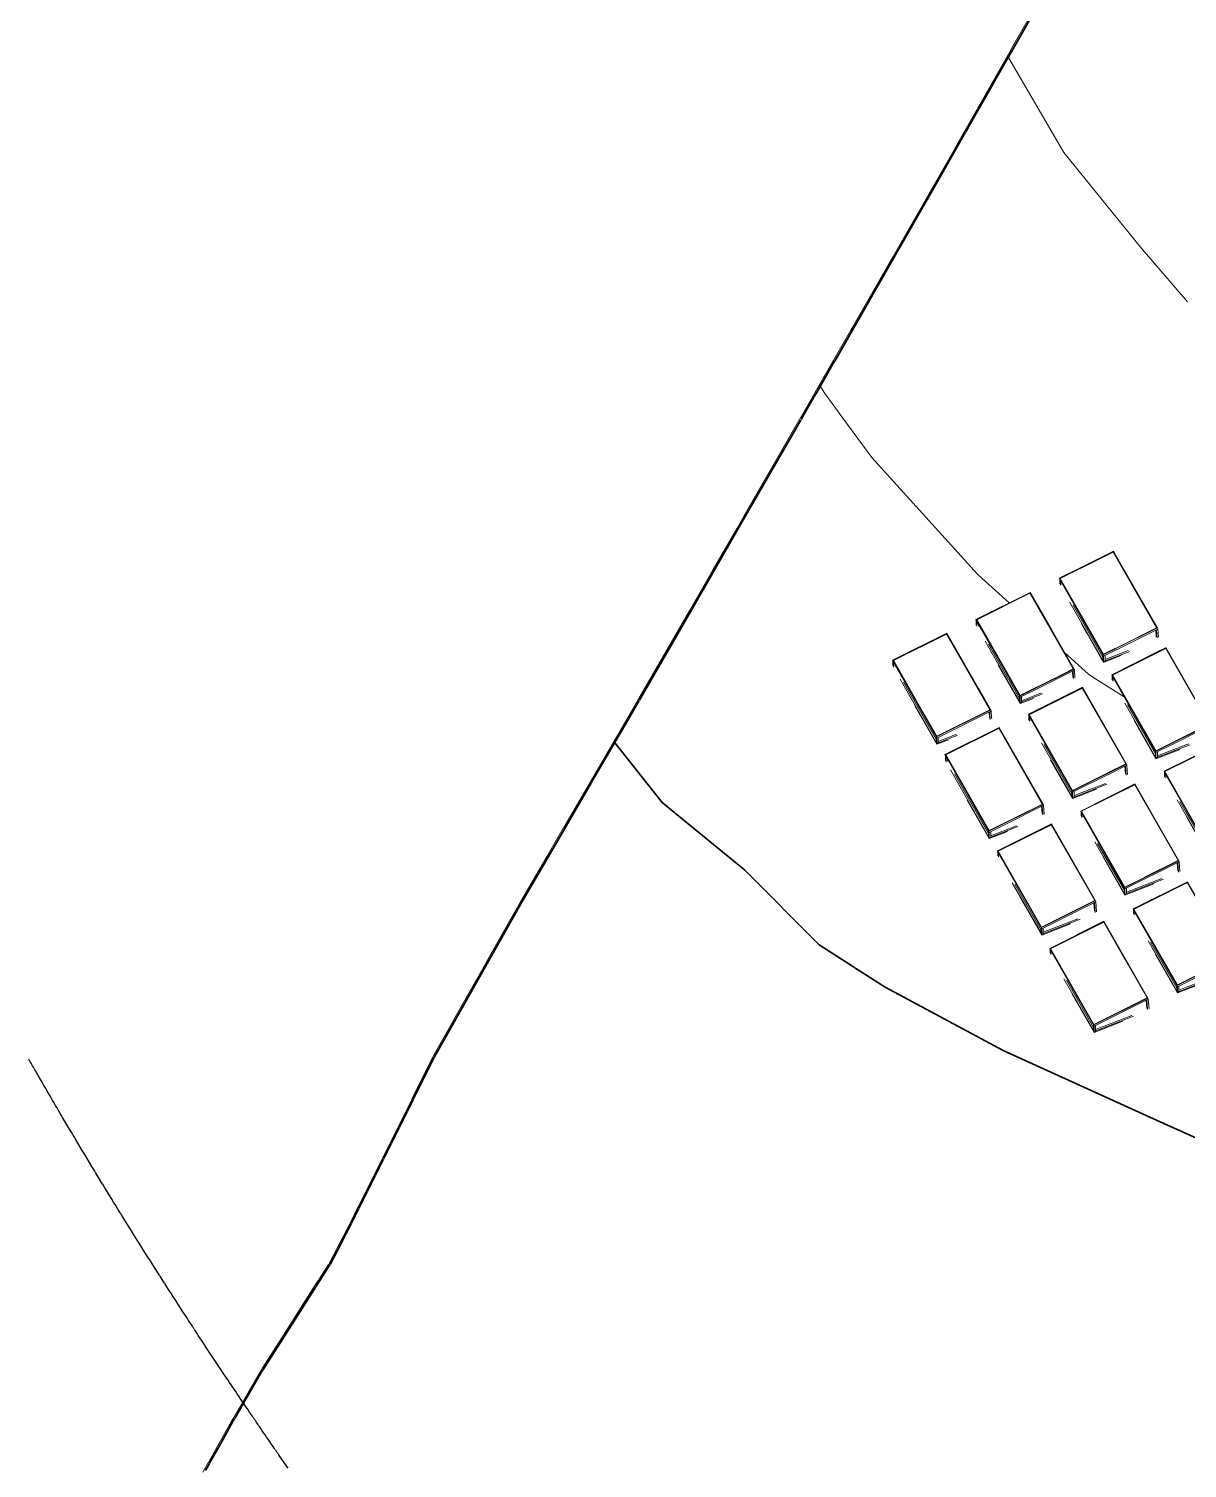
# Model space of a CAD drawing. Header units: millimetres. Extents: x -35445 to 232153, y -57203 to 42724.
# Drawn here: x 149244 to 168099, y -2822 to 20605 of the extents above; entities that cross this region are included whole.
import ezdxf

# ---------------------------------------------------------------- set-up
doc = ezdxf.new("R2010")
doc.units = ezdxf.units.MM
for name, color, linetype, lineweight in [('C-TOPO', 7, 'Continuous', 9), ('C-TOPO-MAJR', 7, 'Continuous', 50), ('C-TOPO-MINR', 7, 'Continuous', 9), ('E-ELEC-EQPM', 71, 'Continuous', 9)]:
    doc.layers.add(name, color=color, linetype=linetype, lineweight=lineweight)

# ---------------------------------------------------------------- blocks, each defined once
blk = doc.blocks.new('Photovoltaic-Panel-SolarWorld-SunModule-_235-240_ - SunModule SW 245 Silver Mono - 10 Deg_ Angle-776839-Solar Analysis')
at = {"layer": 'E-ELEC-EQPM'}
for p, q in [((-13615, 12103), (-14159, 11832)), ((-14154, 11823), (-13619, 12090)), ((-13618, 12089), (-14153, 11822)), ((-13619, 12092), (-14150, 11827)), ((-14150, 11827), (-13619, 12092)), ((-12912, 10857), (-13619, 12092)), ((-13619, 12090), (-13619, 12092)), ((-13619, 12092), (-12912, 10857)), ((-13619, 12090), (-12913, 10857)), ((-12913, 10857), (-13618, 12089)), ((-13494, 11893), (-13615, 12103)), ((-14160, 11831), (-14497, 11663)), ((-14157, 11824), (-14485, 11660)), ((-14485, 11660), (-14157, 11824)), ((-14484, 11659), (-14158, 11821)), ((-14159, 11819), (-14483, 11657)), ((-12900, 10854), (-13494, 11892)), ((-14497, 11663), (-13783, 10414)), ((-14497, 11663), (-14491, 11644)), ((-13776, 10395), (-14491, 11644)), ((-14491, 11569), (-14491, 11644)), ((-14491, 11644), (-14480, 11625)), ((-14485, 11660), (-13778, 10425)), ((-13778, 10425), (-14485, 11660)), ((-14480, 11625), (-14480, 11550)), ((-14457, 11561), (-14457, 11585)), ((-14331, 11278), (-13776, 10308)), ((-13787, 10376), (-14273, 11226)), ((-14047, 10766), (-14134, 10919)), ((-13574, 10527), (-12916, 10855)), ((-12916, 10855), (-13574, 10527)), ((-13565, 10522), (-12900, 10854)), ((-12894, 10835), (-13555, 10505)), ((-12918, 10711), (-12926, 10819)), ((-12894, 10835), (-12917, 10824)), ((-12917, 10824), (-12907, 10691)), ((-12894, 10835), (-12900, 10854)), ((-12884, 10702), (-12894, 10835)), ((-13776, 10294), (-14043, 10761)), ((-13787, 10327), (-13787, 10414)), ((-13787, 10414), (-13776, 10395)), ((-13787, 10327), (-13776, 10308)), ((-13782, 10414), (-13573, 10518)), ((-13776, 10395), (-13782, 10414)), ((-13778, 10425), (-13580, 10524)), ((-13580, 10524), (-13778, 10425)), ((-13561, 10502), (-13776, 10395)), ((-13776, 10308), (-13351, 10473)), ((-13753, 10406), (-13776, 10395)), ((-13495, 10403), (-13776, 10294)), ((-13776, 10395), (-13776, 10308)), ((-13776, 10308), (-13753, 10317)), ((-13776, 10294), (-13776, 10308)), ((-13374, 10488), (-13753, 10341)), ((-13753, 10317), (-13753, 10406))]:
    blk.add_line(p, q, dxfattribs=at)
blk = doc.blocks.new('Photovoltaic-Panel-SolarWorld-SunModule-_235-240_ - SunModule SW 245 Silver Mono - 10 Deg_ Angle-V27-Solar Analysis')
at = {"layer": 'E-ELEC-EQPM'}
for p, q in [((-12903, 10463), (-13644, 10093)), ((-12766, 10522), (-13632, 10090)), ((-13632, 10090), (-12766, 10522)), ((-13631, 10088), (-12766, 10520)), ((-12765, 10518), (-13630, 10087)), ((-12767, 10531), (-12903, 10463)), ((-12179, 9496), (-12766, 10522)), ((-12766, 10520), (-12766, 10522)), ((-12766, 10522), (-12179, 9496)), ((-12766, 10520), (-12060, 9286)), ((-12060, 9286), (-12765, 10518)), ((-12416, 9928), (-12762, 10533)), ((-13644, 10093), (-12930, 8843)), ((-13644, 10093), (-13638, 10074)), ((-13632, 10090), (-12926, 8857)), ((-12926, 8857), (-13632, 10090)), ((-12924, 8825), (-13638, 10074)), ((-13638, 10007), (-13638, 10074)), ((-13638, 10074), (-13628, 10055)), ((-13628, 10055), (-13628, 9987)), ((-13605, 9998), (-13605, 10015)), ((-12047, 9284), (-12415, 9927)), ((-13433, 9628), (-12924, 8738)), ((-12934, 8806), (-13389, 9600)), ((-12060, 9287), (-12176, 9490)), ((-12176, 9490), (-12060, 9287)), ((-12924, 8724), (-13281, 9348)), ((-12930, 8843), (-12047, 9284)), ((-12925, 8855), (-12060, 9287)), ((-12060, 9287), (-12925, 8855)), ((-12041, 9265), (-12412, 9080)), ((-12063, 9124), (-12073, 9249)), ((-12041, 9265), (-12064, 9253)), ((-12064, 9253), (-12053, 9104)), ((-12041, 9265), (-12047, 9284)), ((-12030, 9115), (-12041, 9265)), ((-12416, 9078), (-12924, 8825)), ((-12924, 8738), (-12416, 8935)), ((-12419, 8957), (-12901, 8770)), ((-12391, 8968), (-12416, 8959)), ((-12407, 8939), (-12368, 8954)), ((-12934, 8757), (-12934, 8843)), ((-12934, 8843), (-12924, 8825)), ((-12934, 8757), (-12924, 8738)), ((-12924, 8825), (-12930, 8843)), ((-12534, 8875), (-12924, 8724)), ((-12901, 8836), (-12924, 8825)), ((-12924, 8825), (-12924, 8738)), ((-12924, 8738), (-12901, 8747)), ((-12924, 8724), (-12924, 8738)), ((-12901, 8747), (-12901, 8836))]:
    blk.add_line(p, q, dxfattribs=at)
blk = doc.blocks.new('Photovoltaic-Panel-SolarWorld-SunModule-_235-240_ - SunModule SW 245 Silver Mono - 10 Deg_ Angle-V28-Solar Analysis')
at = {"layer": 'E-ELEC-EQPM'}
for p, q in [((-11909, 8962), (-12792, 8521)), ((-11914, 8950), (-12779, 8518)), ((-12779, 8518), (-11914, 8950)), ((-12778, 8517), (-11913, 8949)), ((-11913, 8947), (-12777, 8516)), ((-11207, 7715), (-11914, 8950)), ((-11913, 8949), (-11914, 8950)), ((-11914, 8950), (-11207, 7715)), ((-11913, 8949), (-11207, 7715)), ((-11207, 7715), (-11913, 8947)), ((-11194, 7712), (-11909, 8962)), ((-12792, 8521), (-12077, 7272)), ((-12792, 8521), (-12786, 8502)), ((-12418, 7861), (-12786, 8502)), ((-12786, 8502), (-12775, 8483)), ((-12786, 8436), (-12786, 8499)), ((-12779, 8518), (-12072, 7283)), ((-12072, 7283), (-12779, 8518)), ((-12775, 8483), (-12775, 8416)), ((-12752, 8427), (-12752, 8443)), ((-12580, 8056), (-12071, 7167)), ((-12082, 7235), (-12536, 8029)), ((-12071, 7152), (-12428, 7777)), ((-12071, 7253), (-12416, 7856)), ((-12077, 7272), (-11198, 7711)), ((-12072, 7283), (-11207, 7715)), ((-11207, 7715), (-12072, 7283)), ((-11192, 7691), (-12071, 7253)), ((-11211, 7551), (-11220, 7678)), ((-11211, 7682), (-11200, 7531)), ((-11192, 7691), (-11207, 7684)), ((-11188, 7693), (-11194, 7712)), ((-11185, 7653), (-11188, 7693)), ((-11177, 7542), (-11185, 7650)), ((-12082, 7186), (-12082, 7272)), ((-12082, 7272), (-12071, 7253)), ((-12071, 7253), (-12077, 7272)), ((-12071, 7167), (-11487, 7394)), ((-11644, 7318), (-12071, 7152)), ((-12048, 7265), (-12071, 7253)), ((-11512, 7407), (-12048, 7199)), ((-12048, 7176), (-12048, 7265)), ((-12082, 7186), (-12071, 7167)), ((-12071, 7253), (-12071, 7167)), ((-12071, 7167), (-12048, 7176)), ((-12071, 7152), (-12071, 7167))]:
    blk.add_line(p, q, dxfattribs=at)
blk = doc.blocks.new('Photovoltaic-Panel-SolarWorld-SunModule-_235-240_ - SunModule SW 245 Silver Mono - 10 Deg_ Angle-V30-Solar Analysis')
at = {"layer": 'E-ELEC-EQPM'}
for p, q in [((-14972, 11433), (-15854, 10993)), ((-14976, 11422), (-15841, 10990)), ((-15841, 10990), (-14976, 11422)), ((-15841, 10988), (-14975, 11420)), ((-14975, 11418), (-15840, 10987)), ((-14269, 10187), (-14976, 11422)), ((-14975, 11420), (-14976, 11422)), ((-14976, 11422), (-14269, 10187)), ((-14975, 11420), (-14270, 10186)), ((-14270, 10186), (-14975, 11418)), ((-14631, 10838), (-14972, 11433)), ((-15854, 10993), (-15139, 9744)), ((-15854, 10993), (-15848, 10974)), ((-15133, 9725), (-15848, 10974)), ((-15848, 10897), (-15848, 10974)), ((-15848, 10974), (-15837, 10955)), ((-15841, 10990), (-15135, 9755)), ((-15135, 9755), (-15841, 10990)), ((-15837, 10955), (-15837, 10883)), ((-15814, 10884), (-15814, 10915)), ((-14257, 10184), (-14630, 10837)), ((-15706, 10640), (-15366, 10045)), ((-15322, 10017), (-15648, 10588)), ((-15133, 9624), (-15491, 10248)), ((-14424, 10078), (-14990, 9796)), ((-14577, 10033), (-14269, 10187)), ((-14269, 10187), (-14577, 10033)), ((-14572, 10027), (-14257, 10184)), ((-14251, 10165), (-14423, 10079)), ((-14275, 10049), (-14283, 10149)), ((-14251, 10165), (-14274, 10153)), ((-14274, 10153), (-14264, 10029)), ((-14251, 10165), (-14257, 10184)), ((-14242, 10044), (-14251, 10165)), ((-15365, 10043), (-15133, 9638)), ((-15144, 9706), (-15320, 10013)), ((-15139, 9744), (-14576, 10024)), ((-15130, 9757), (-14581, 10031)), ((-14581, 10031), (-15130, 9757)), ((-15144, 9657), (-15144, 9744)), ((-15144, 9744), (-15133, 9725)), ((-15144, 9657), (-15133, 9638)), ((-15133, 9725), (-15139, 9744)), ((-14992, 9795), (-15133, 9725)), ((-15133, 9638), (-14771, 9779)), ((-15110, 9736), (-15133, 9725)), ((-15133, 9725), (-15133, 9638)), ((-14917, 9708), (-15133, 9624)), ((-15133, 9638), (-15110, 9647)), ((-15133, 9624), (-15133, 9638)), ((-14788, 9795), (-15110, 9670)), ((-15110, 9647), (-15110, 9736))]:
    blk.add_line(p, q, dxfattribs=at)
blk = doc.blocks.new('Photovoltaic-Panel-SolarWorld-SunModule-_235-240_ - SunModule SW 245 Silver Mono - 10 Deg_ Angle-V31-Solar Analysis')
at = {"layer": 'E-ELEC-EQPM'}
for p, q in [((-14119, 9888), (-15001, 9448)), ((-14123, 9877), (-14989, 9445)), ((-14989, 9445), (-14123, 9877)), ((-14988, 9443), (-14123, 9875)), ((-14122, 9873), (-14987, 9442)), ((-13416, 8641), (-14123, 9877)), ((-14123, 9875), (-14123, 9877)), ((-14123, 9877), (-13416, 8641)), ((-14123, 9875), (-13417, 8641)), ((-13417, 8641), (-14122, 9873)), ((-13404, 8639), (-14119, 9888)), ((-15001, 9448), (-14286, 8198)), ((-15001, 9448), (-14995, 9429)), ((-14280, 8179), (-14995, 9429)), ((-14995, 9354), (-14995, 9429)), ((-14995, 9429), (-14984, 9410)), ((-14989, 9445), (-14282, 8210)), ((-14282, 8210), (-14989, 9445)), ((-14984, 9410), (-14984, 9335)), ((-14961, 9346), (-14961, 9370)), ((-14789, 8983), (-14280, 8093)), ((-14291, 8161), (-14745, 8955)), ((-14280, 8079), (-14638, 8703)), ((-14286, 8198), (-13712, 8485)), ((-14282, 8210), (-13717, 8491)), ((-13717, 8491), (-14282, 8210)), ((-13700, 8469), (-14280, 8179)), ((-13713, 8493), (-13416, 8641)), ((-13416, 8641), (-13713, 8493)), ((-13708, 8487), (-13404, 8639)), ((-13398, 8620), (-13697, 8470)), ((-13420, 8479), (-13430, 8604)), ((-13398, 8620), (-13421, 8608)), ((-13421, 8608), (-13409, 8459)), ((-13398, 8620), (-13404, 8639)), ((-13386, 8470), (-13398, 8620)), ((-14217, 8118), (-13725, 8309)), ((-13748, 8323), (-14212, 8143)), ((-13891, 8230), (-14116, 8143)), ((-14291, 8112), (-14291, 8198)), ((-14291, 8198), (-14280, 8179)), ((-14291, 8112), (-14280, 8093)), ((-14280, 8179), (-14286, 8198)), ((-14257, 8191), (-14280, 8179)), ((-14280, 8179), (-14280, 8093)), ((-14280, 8093), (-14220, 8116)), ((-14280, 8093), (-14257, 8102)), ((-14220, 8102), (-14280, 8079)), ((-14280, 8079), (-14280, 8093)), ((-14257, 8102), (-14257, 8191)), ((-14220, 8140), (-14257, 8125)), ((-14121, 8140), (-14218, 8103))]:
    blk.add_line(p, q, dxfattribs=at)
blk = doc.blocks.new('Photovoltaic-Panel-SolarWorld-SunModule-_235-240_ - SunModule SW 245 Silver Mono - 10 Deg_ Angle-V32-Solar Analysis')
at = {"layer": 'E-ELEC-EQPM'}
for p, q in [((-13266, 8315), (-14148, 7874)), ((-14135, 7870), (-13270, 8302)), ((-13269, 8300), (-14134, 7869)), ((-13270, 8303), (-13592, 8143)), ((-13592, 8143), (-13270, 8303)), ((-12564, 7068), (-13270, 8303)), ((-13270, 8302), (-13270, 8303)), ((-13270, 8303), (-12564, 7068)), ((-13270, 8302), (-12564, 7068)), ((-12564, 7068), (-13269, 8300)), ((-12551, 7065), (-13266, 8315)), ((-13595, 8141), (-14136, 7872)), ((-14136, 7872), (-13595, 8141)), ((-14148, 7874), (-13434, 6625)), ((-14148, 7874), (-14142, 7855)), ((-13428, 6606), (-14142, 7855)), ((-14142, 7791), (-14142, 7855)), ((-14142, 7855), (-14132, 7837)), ((-14136, 7872), (-13429, 6637)), ((-13429, 6637), (-14136, 7872)), ((-14132, 7837), (-14132, 7817)), ((-14132, 7813), (-14132, 7771)), ((-14109, 7781), (-14109, 7796)), ((-13917, 7375), (-13428, 6520)), ((-13438, 6588), (-13873, 7347)), ((-13428, 6505), (-13785, 7130)), ((-13434, 6625), (-12551, 7065)), ((-12545, 7046), (-13428, 6606)), ((-13111, 6795), (-12564, 7068)), ((-12564, 7068), (-13111, 6795)), ((-12567, 6901), (-12577, 7031)), ((-12568, 7035), (-12556, 6881)), ((-12545, 7046), (-12563, 7037)), ((-12545, 7046), (-12551, 7065)), ((-12533, 6892), (-12545, 7046)), ((-13429, 6637), (-13113, 6794)), ((-13113, 6794), (-13429, 6637)), ((-13438, 6539), (-13438, 6625)), ((-13438, 6625), (-13428, 6606)), ((-13428, 6606), (-13434, 6625)), ((-13428, 6520), (-12801, 6763)), ((-12959, 6687), (-13428, 6505)), ((-13405, 6618), (-13428, 6606)), ((-13428, 6606), (-13428, 6520)), ((-12826, 6777), (-13405, 6552)), ((-13405, 6529), (-13405, 6618)), ((-13438, 6539), (-13428, 6520)), ((-13428, 6520), (-13405, 6529)), ((-13428, 6505), (-13428, 6520))]:
    blk.add_line(p, q, dxfattribs=at)
blk = doc.blocks.new('Photovoltaic-Panel-SolarWorld-SunModule-_235-240_ - SunModule SW 245 Silver Mono - 10 Deg_ Angle-V33-Solar Analysis')
at = {"layer": 'E-ELEC-EQPM'}
for p, q in [((-12413, 6722), (-13296, 6282)), ((-12450, 6695), (-13283, 6279)), ((-13283, 6279), (-12450, 6695)), ((-13282, 6278), (-12448, 6694)), ((-12445, 6693), (-13281, 6276)), ((-12418, 6711), (-12446, 6696)), ((-12446, 6696), (-12418, 6711)), ((-12446, 6695), (-12417, 6709)), ((-12417, 6708), (-12445, 6694)), ((-11711, 5476), (-12418, 6711)), ((-12417, 6709), (-12418, 6711)), ((-12418, 6711), (-11711, 5476)), ((-12418, 6711), (-12416, 6705)), ((-12417, 6709), (-11711, 5476)), ((-11711, 5475), (-12417, 6708)), ((-11698, 5473), (-12413, 6722)), ((-13296, 6282), (-12581, 5033)), ((-13296, 6282), (-13290, 6263)), ((-12575, 5014), (-13290, 6263)), ((-13290, 6205), (-13290, 6263)), ((-13290, 6263), (-13279, 6244)), ((-13283, 6279), (-12576, 5044)), ((-12576, 5044), (-13283, 6279)), ((-13279, 6244), (-13279, 6185)), ((-13256, 6196), (-13256, 6204)), ((-13052, 5762), (-12575, 4927)), ((-12586, 4995), (-13012, 5740)), ((-12575, 4913), (-12932, 5538)), ((-12581, 5033), (-11698, 5473)), ((-12576, 5044), (-11771, 5446)), ((-11771, 5446), (-12576, 5044)), ((-11692, 5454), (-12575, 5014)), ((-11767, 5448), (-11711, 5476)), ((-11711, 5476), (-11767, 5448)), ((-11714, 5308), (-11724, 5438)), ((-11692, 5454), (-11715, 5443)), ((-11715, 5443), (-11703, 5288)), ((-11692, 5454), (-11698, 5473)), ((-11680, 5299), (-11692, 5454)), ((-12575, 4927), (-11948, 5171)), ((-11973, 5184), (-12413, 5013)), ((-12586, 4946), (-12586, 5033)), ((-12586, 5033), (-12575, 5014)), ((-12586, 4946), (-12575, 4927)), ((-12575, 5014), (-12581, 5033)), ((-12106, 5095), (-12575, 4913)), ((-12552, 5025), (-12575, 5014)), ((-12575, 5014), (-12575, 4927)), ((-12575, 4927), (-12552, 4936)), ((-12575, 4913), (-12575, 4927)), ((-12552, 4936), (-12552, 5025)), ((-12416, 5012), (-12552, 4959))]:
    blk.add_line(p, q, dxfattribs=at)
blk = doc.blocks.new('Photovoltaic-Panel-SolarWorld-SunModule-_235-240_ - SunModule SW 245 Silver Mono - 10 Deg_ Angle-V34-Solar Analysis')
at = {"layer": 'E-ELEC-EQPM'}
for p, q in [((-16328, 10770), (-17211, 10330)), ((-16333, 10759), (-17198, 10327)), ((-17198, 10327), (-16333, 10759)), ((-17197, 10325), (-16332, 10757)), ((-16332, 10755), (-17197, 10324)), ((-15626, 9524), (-16333, 10759)), ((-16332, 10757), (-16333, 10759)), ((-16333, 10759), (-15626, 9524)), ((-16332, 10757), (-15626, 9523)), ((-15627, 9523), (-16332, 10755)), ((-15818, 9879), (-16328, 10770)), ((-17211, 10330), (-16496, 9080)), ((-17211, 10330), (-17205, 10311)), ((-16490, 9062), (-17205, 10311)), ((-17205, 10238), (-17205, 10311)), ((-17205, 10311), (-17194, 10292)), ((-17198, 10327), (-16722, 9495)), ((-16722, 9495), (-17198, 10327)), ((-17194, 10292), (-17194, 10218)), ((-17171, 10224), (-17171, 10252)), ((-17089, 10022), (-16490, 8975)), ((-16501, 9043), (-17031, 9970)), ((-15614, 9521), (-15815, 9873)), ((-16490, 8961), (-16847, 9585)), ((-16719, 9490), (-16492, 9092)), ((-16492, 9092), (-16719, 9490)), ((-16496, 9080), (-15614, 9521)), ((-16492, 9092), (-15628, 9522)), ((-15628, 9522), (-16492, 9092)), ((-15631, 9490), (-16490, 9062)), ((-15632, 9385), (-15639, 9483)), ((-15609, 9501), (-15630, 9490)), ((-15609, 9501), (-15630, 9490)), ((-15630, 9490), (-15621, 9365)), ((-15608, 9502), (-15614, 9521)), ((-15599, 9394), (-15607, 9499)), ((-15598, 9376), (-15599, 9394)), ((-16501, 8994), (-16501, 9080)), ((-16501, 9080), (-16490, 9062)), ((-16501, 8994), (-16490, 8975)), ((-16490, 9062), (-16496, 9080)), ((-16490, 8975), (-16153, 9106)), ((-16467, 9073), (-16490, 9062)), ((-16490, 9062), (-16490, 8975)), ((-16299, 9035), (-16490, 8961)), ((-16490, 8975), (-16467, 8984)), ((-16490, 8961), (-16490, 8975)), ((-16170, 9123), (-16467, 9007)), ((-16467, 8985), (-16467, 9073))]:
    blk.add_line(p, q, dxfattribs=at)
blk = doc.blocks.new('Photovoltaic-Panel-SolarWorld-SunModule-_235-240_ - SunModule SW 245 Silver Mono - 10 Deg_ Angle-V35-Solar Analysis')
at = {"layer": 'E-ELEC-EQPM'}
for p, q in [((-15476, 9235), (-16358, 8795)), ((-15484, 9221), (-16345, 8792)), ((-16345, 8792), (-15484, 9221)), ((-16345, 8790), (-15484, 9220)), ((-15483, 9218), (-16344, 8789)), ((-14773, 7988), (-15480, 9223)), ((-15479, 9222), (-15480, 9223)), ((-15480, 9223), (-14773, 7988)), ((-15479, 9222), (-14774, 7988)), ((-14774, 7988), (-15479, 9220)), ((-14761, 7986), (-15476, 9235)), ((-16358, 8795), (-16093, 8331)), ((-16358, 8795), (-16352, 8776)), ((-15637, 7526), (-16352, 8776)), ((-16352, 8689), (-16352, 8776)), ((-16352, 8776), (-16341, 8757)), ((-16345, 8792), (-15639, 7557)), ((-15639, 7557), (-16345, 8792)), ((-16341, 8757), (-16341, 8670)), ((-16318, 8685), (-16318, 8717)), ((-16269, 8544), (-15637, 7440)), ((-15648, 7508), (-16203, 8478)), ((-16091, 8328), (-15643, 7545)), ((-15637, 7426), (-15995, 8050)), ((-15643, 7545), (-14761, 7986)), ((-15639, 7557), (-14773, 7988)), ((-14773, 7988), (-15639, 7557)), ((-14755, 7967), (-15067, 7811)), ((-14755, 7967), (-14778, 7955)), ((-14755, 7967), (-14761, 7986)), ((-14744, 7824), (-14755, 7967)), ((-15072, 7809), (-15637, 7526)), ((-14778, 7833), (-14787, 7951)), ((-14778, 7955), (-14767, 7814)), ((-15648, 7459), (-15648, 7545)), ((-15648, 7545), (-15637, 7526)), ((-15637, 7526), (-15643, 7545)), ((-15637, 7440), (-15174, 7620)), ((-15339, 7541), (-15637, 7426)), ((-15614, 7538), (-15637, 7526)), ((-15637, 7526), (-15637, 7440)), ((-15196, 7634), (-15614, 7472)), ((-15614, 7449), (-15614, 7538)), ((-15648, 7459), (-15637, 7440)), ((-15637, 7440), (-15614, 7449)), ((-15637, 7426), (-15637, 7440))]:
    blk.add_line(p, q, dxfattribs=at)
blk = doc.blocks.new('Photovoltaic-Panel-SolarWorld-SunModule-_235-240_ - SunModule SW 245 Silver Mono - 10 Deg_ Angle-V36-Solar Analysis')
at = {"layer": 'E-ELEC-EQPM'}
for p, q in [((-14623, 7664), (-15505, 7224)), ((-14627, 7652), (-15493, 7221)), ((-15493, 7221), (-14627, 7652)), ((-15492, 7219), (-14627, 7651)), ((-14626, 7649), (-15491, 7218)), ((-13920, 6417), (-14627, 7652)), ((-14627, 7651), (-14627, 7652)), ((-14627, 7652), (-13920, 6417)), ((-14627, 7651), (-13921, 6417)), ((-13921, 6417), (-14626, 7649)), ((-13908, 6415), (-14623, 7664)), ((-15505, 7224), (-14790, 5974)), ((-15505, 7224), (-15499, 7205)), ((-14784, 5955), (-15499, 7205)), ((-15499, 7205), (-15488, 7186)), ((-15499, 7147), (-15499, 7203)), ((-15493, 7221), (-14786, 5986)), ((-14786, 5986), (-15493, 7221)), ((-15488, 7182), (-15488, 7126)), ((-15465, 7137), (-15465, 7146)), ((-15262, 6704), (-14784, 5869)), ((-14795, 5937), (-15222, 6682)), ((-14784, 5855), (-15142, 6479)), ((-14790, 5974), (-13912, 6413)), ((-14786, 5986), (-13920, 6417)), ((-13920, 6417), (-14786, 5986)), ((-13902, 6396), (-14784, 5955)), ((-13923, 6245), (-13934, 6380)), ((-13902, 6396), (-13925, 6384)), ((-13925, 6384), (-13913, 6225)), ((-13902, 6396), (-13908, 6415)), ((-13890, 6235), (-13902, 6396)), ((-14784, 5869), (-14158, 6112)), ((-14193, 6122), (-14761, 5901)), ((-14795, 5888), (-14795, 5974)), ((-14795, 5974), (-14784, 5955)), ((-14795, 5888), (-14784, 5869)), ((-14784, 5955), (-14790, 5974)), ((-14316, 6037), (-14784, 5855)), ((-14761, 5967), (-14784, 5955)), ((-14784, 5955), (-14784, 5869)), ((-14784, 5869), (-14766, 5876)), ((-14784, 5855), (-14784, 5869)), ((-14761, 5878), (-14761, 5967))]:
    blk.add_line(p, q, dxfattribs=at)
blk = doc.blocks.new('Photovoltaic-Panel-SolarWorld-SunModule-_235-240_ - SunModule SW 245 Silver Mono - 10 Deg_ Angle-V37-Solar Analysis')
at = {"layer": 'E-ELEC-EQPM'}
for p, q in [((-13774, 6068), (-14640, 5636)), ((-14640, 5636), (-13774, 6068)), ((-14639, 5635), (-13774, 6066)), ((-13773, 6065), (-14638, 5633)), ((-13770, 6079), (-14216, 5857)), ((-13422, 5453), (-13774, 6068)), ((-13774, 6066), (-13774, 6068)), ((-13774, 6068), (-13422, 5453)), ((-13774, 6066), (-13423, 5453)), ((-13423, 5452), (-13773, 6065)), ((-13055, 4830), (-13770, 6079)), ((-14220, 5854), (-14652, 5639)), ((-14652, 5639), (-13937, 4390)), ((-14652, 5639), (-14646, 5620)), ((-14640, 5636), (-13933, 4401)), ((-13933, 4401), (-14640, 5636)), ((-13932, 4371), (-14646, 5620)), ((-14646, 5558), (-14646, 5620)), ((-14646, 5620), (-14638, 5605)), ((-14636, 5601), (-14636, 5538)), ((-14613, 5549), (-14613, 5561)), ((-13068, 4833), (-13420, 5448)), ((-13420, 5448), (-13068, 4833)), ((-13068, 4832), (-13420, 5448)), ((-13420, 5448), (-13068, 4833)), ((-14422, 5141), (-13932, 4284)), ((-13942, 4352), (-14381, 5120)), ((-13932, 4270), (-14289, 4895)), ((-13933, 4401), (-13068, 4833)), ((-13068, 4833), (-13933, 4401)), ((-13049, 4811), (-13932, 4371)), ((-13931, 4393), (-13055, 4830)), ((-13071, 4662), (-13081, 4795)), ((-13049, 4811), (-13072, 4800)), ((-13072, 4800), (-13060, 4642)), ((-13049, 4811), (-13055, 4830)), ((-13037, 4653), (-13049, 4811)), ((-13932, 4284), (-13289, 4534)), ((-13463, 4452), (-13932, 4270)), ((-13314, 4548), (-13909, 4316)), ((-13942, 4303), (-13942, 4390)), ((-13942, 4390), (-13932, 4371)), ((-13942, 4303), (-13932, 4284)), ((-13932, 4371), (-13937, 4390)), ((-13909, 4382), (-13932, 4371)), ((-13932, 4371), (-13932, 4284)), ((-13932, 4284), (-13909, 4293)), ((-13932, 4270), (-13932, 4284)), ((-13909, 4293), (-13909, 4382))]:
    blk.add_line(p, q, dxfattribs=at)

msp = doc.modelspace()

# ---------------------------------------------------------------- linework, layer by layer
at = {"color": 252, "lineweight": 9}
for start_param, end_param in [(0.161265, 1.875666), (2.581735, 4.642749)]:
    msp.add_ellipse((181359, -765), major_axis=(48731, 0), ratio=0.823831, start_param=start_param, end_param=end_param, dxfattribs=at)
at = {"color": 27, "lineweight": 9}
for start_param, end_param in [(0.161265, 1.983723), (2.816092, 4.643481)]:
    msp.add_ellipse((181359, -765), major_axis=(46411, 0), ratio=0.823831, start_param=start_param, end_param=end_param, dxfattribs=at)
at = {"color": 41, "lineweight": 25}
for points in [[(149343, 3664), (149310, 3722), (149277, 3779), (149245, 3836)], [(149343, 3664), (149310, 3722), (149277, 3779), (149245, 3836)], [(149397, 3570), (149379, 3601), (149361, 3633), (149343, 3664)], [(149397, 3570), (149379, 3601), (149361, 3633), (149343, 3664)], [(149775, 2920), (149648, 3137), (149522, 3354), (149397, 3570)], [(149775, 2920), (149648, 3137), (149522, 3354), (149397, 3570)], [(149909, 2694), (149865, 2768), (149821, 2842), (149778, 2916)], [(149909, 2694), (149865, 2768), (149821, 2842), (149778, 2916)], [(149986, 2564), (149960, 2607), (149935, 2650), (149909, 2694)], [(149986, 2564), (149960, 2607), (149935, 2650), (149909, 2694)], [(149996, 2548), (149993, 2553), (149989, 2559), (149986, 2564)], [(149996, 2548), (149993, 2553), (149989, 2559), (149986, 2564)], [(150731, 1337), (150636, 1491), (150541, 1645), (150447, 1799)], [(150731, 1337), (150636, 1491), (150541, 1645), (150447, 1799)], [(150764, 1283), (150753, 1301), (150742, 1319), (150731, 1337)], [(150764, 1283), (150753, 1301), (150742, 1319), (150731, 1337)], [(151378, 307), (151170, 633), (150965, 959), (150764, 1283)], [(151378, 307), (151170, 633), (150965, 959), (150764, 1283)], [(151454, 189), (151429, 228), (151404, 266), (151380, 305)], [(151454, 189), (151429, 228), (151404, 266), (151380, 305)], [(152110, -821), (152053, -735), (151996, -649), (151940, -563)], [(152110, -821), (152053, -735), (151996, -649), (151940, -563)], [(152372, -1217), (152285, -1086), (152198, -955), (152112, -824)], [(152372, -1217), (152285, -1086), (152198, -955), (152112, -824)], [(152838, -1910), (152703, -1711), (152569, -1512), (152437, -1314)], [(152838, -1910), (152703, -1711), (152569, -1512), (152437, -1314)], [(152997, -2143), (152980, -2118), (152963, -2093), (152946, -2068)], [(152997, -2143), (152980, -2118), (152963, -2093), (152946, -2068)], [(153090, -2280), (153059, -2234), (153028, -2189), (152997, -2144)], [(153090, -2280), (153059, -2234), (153028, -2189), (152997, -2144)], [(153186, -2419), (153154, -2373), (153122, -2326), (153090, -2280)], [(153186, -2419), (153154, -2373), (153122, -2326), (153090, -2280)], [(153255, -2519), (153232, -2486), (153209, -2453), (153186, -2419)], [(153255, -2519), (153232, -2486), (153209, -2453), (153186, -2419)]]:
    msp.add_open_spline(points, degree=3, dxfattribs=at)
for points, knots in [([(150445, 1802), (150401, 1875), (150250, 2123), (150102, 2370), (149998, 2544)], [0.480640431, 0.480640431, 0.480640431, 0.480640431, 0.482792586, 0.487959547, 0.487959547, 0.487959547, 0.487959547]), ([(150445, 1802), (150401, 1875), (150250, 2123), (150102, 2370), (149998, 2544)], [0.480640431, 0.480640431, 0.480640431, 0.480640431, 0.482792586, 0.487959547, 0.487959547, 0.487959547, 0.487959547]), ([(151907, -511), (151852, -427), (151701, -196), (151552, 35), (151458, 183)], [0.457986372, 0.457986372, 0.457986372, 0.457986372, 0.460435241, 0.464757467, 0.464757467, 0.464757467, 0.464757467]), ([(151907, -511), (151852, -427), (151701, -196), (151552, 35), (151458, 183)], [0.457986372, 0.457986372, 0.457986372, 0.457986372, 0.460435241, 0.464757467, 0.464757467, 0.464757467, 0.464757467]), ([(153314, -2605), (153304, -2590), (153285, -2562), (153265, -2534), (153257, -2521)], [0.4376366232, 0.4376366232, 0.4376366232, 0.4376366232, 0.4380779266, 0.4384479501, 0.4384479501, 0.4384479501, 0.4384479501]), ([(153314, -2605), (153304, -2590), (153285, -2562), (153265, -2534), (153257, -2521)], [0.4376366232, 0.4376366232, 0.4376366232, 0.4376366232, 0.4380779266, 0.4384479501, 0.4384479501, 0.4384479501, 0.4384479501])]:
    msp.add_open_spline(points, degree=3, knots=knots, dxfattribs=at)
at = {"color": 40, "lineweight": 25}
for points in [[(151937, -558), (151928, -544), (151918, -529), (151909, -515)], [(151937, -558), (151928, -544), (151918, -529), (151909, -515)], [(152437, -1314), (152415, -1281), (152394, -1249), (152372, -1217)], [(152437, -1314), (152415, -1281), (152394, -1249), (152372, -1217)], [(152946, -2068), (152910, -2015), (152874, -1962), (152838, -1910)], [(152946, -2068), (152910, -2015), (152874, -1962), (152838, -1910)], [(153465, -2822), (153414, -2750), (153364, -2677), (153314, -2605)], [(153465, -2822), (153414, -2750), (153364, -2677), (153314, -2605)]]:
    msp.add_open_spline(points, degree=3, dxfattribs=at)
at = {"layer": 'C-TOPO'}
for p, q in [((165944, 21515), (165241, 20283)), ((164924, 19725), (165232, 20268)), ((165233, 20269), (165241, 20283)), ((164323, 18667), (164923, 19724)), ((164066, 18216), (164321, 18664)), ((164066, 18216), (163311, 16899)), ((163309, 16895), (163111, 16551)), ((162684, 15806), (163111, 16551)), ((162067, 14727), (162623, 15699)), ((162624, 15700), (162681, 15800)), ((161879, 14402), (161990, 14595)), ((162067, 14727), (161990, 14595)), ((161800, 14264), (161879, 14402)), ((161378, 13532), (161795, 14256)), ((160888, 12683), (161376, 13529)), ((160771, 12480), (160887, 12680)), ((160385, 11806), (160771, 12480)), ((159999, 11130), (160384, 11803)), ((159999, 11130), (159174, 9703)), ((159172, 9700), (158979, 9366)), ((157945, 7595), (158979, 9366)), ((157681, 7142), (157944, 7594)), ((157680, 7141), (157394, 6648)), ((157392, 6644), (157243, 6387)), ((157243, 6387), (157068, 6079)), ((156695, 5419), (157068, 6079)), ((156164, 4479), (156692, 5414)), ((155822, 3873), (156161, 4474)), ((155822, 3873), (155484, 3195)), ((155482, 3192), (154604, 1431)), ((154601, 1426), (154494, 1210)), ((154494, 1210), (154126, 499)), ((153954, 228), (154124, 495)), ((153361, -699), (153951, 225)), ((153042, -1198), (153361, -699)), ((153039, -1204), (152726, -1744)), ((152726, -1744), (152581, -1996)), ((152545, -2058), (152339, -2425)), ((152581, -1996), (152545, -2058)), ((152175, -2718), (152339, -2425)), ((152079, -2889), (152171, -2725))]:
    msp.add_line(p, q, dxfattribs=at)
at = {"layer": 'C-TOPO', "lineweight": 35}
for p, q in [((165264, 20281), (165956, 21493)), ((164942, 19714), (165264, 20281)), ((164692, 19275), (164939, 19709)), ((164494, 18926), (164691, 19273)), ((164078, 18195), (164492, 18922)), ((163133, 16547), (164078, 18195)), ((162361, 15198), (163133, 16547)), ((162079, 14706), (162358, 15193)), ((161941, 14468), (162023, 14609)), ((162023, 14609), (162079, 14706)), ((161813, 14245), (161941, 14467)), ((160903, 12666), (161809, 14238)), ((160806, 12498), (160902, 12665)), ((160014, 11114), (160806, 12498)), ((159182, 9676), (160014, 11114)), ((159005, 9369), (159180, 9672)), ((158405, 8342), (159005, 9369)), ((157695, 7125), (158402, 8336)), ((157274, 6399), (157695, 7124)), ((157106, 6103), (157274, 6399)), ((155846, 3871), (157106, 6103)), ((155501, 3182), (155841, 3862)), ((155841, 3862), (155845, 3870)), ((155021, 2220), (155499, 3178)), ((154615, 1406), (155018, 2214)), ((154491, 1158), (154612, 1399)), ((154321, 828), (154491, 1158)), ((154149, 494), (154321, 827)), ((153661, -270), (154145, 488)), ((153377, -715), (153661, -270)), ((153051, -1225), (153377, -715)), ((152740, -1764), (153048, -1229)), ((152595, -2015), (152740, -1764)), ((152373, -2408), (152573, -2052)), ((152573, -2052), (152593, -2018)), ((152186, -2741), (152373, -2408)), ((152122, -2857), (152185, -2743))]:
    msp.add_line(p, q, dxfattribs=at)
at = {"layer": 'C-TOPO-MAJR', "lineweight": 35}
for p, q in [((158768, 9006), (159554, 8013)), ((159554, 8013), (159757, 7846)), ((162106, 5697), (162684, 5326)), ((162687, 5324), (163181, 5008)), ((163181, 5008), (165102, 3978)), ((165102, 3978), (166294, 3435)), ((166294, 3435), (167609, 2835))]:
    msp.add_line(p, q, dxfattribs=at)
for points in [[(159767, 7838, 0), (160893, 6916, 0), (162106, 5697, 0)], [(167609, 2835, 0), (168623, 2383, 0), (168816, 2296, 0)]]:
    msp.add_polyline3d(points, dxfattribs=at)
at = {"layer": 'C-TOPO-MINR'}
for p, q in [((165173, 20164), (166090, 18594)), ((166090, 18594), (167339, 17052)), ((167339, 17052), (168106, 16161)), ((162114, 14809), (162188, 14686)), ((162188, 14686), (162493, 14270)), ((162496, 14266), (162963, 13629)), ((162963, 13629), (163009, 13577)), ((163009, 13577), (164678, 11736)), ((164678, 11736), (164703, 11712)), ((164703, 11712), (165202, 11263)), ((166106, 10449), (166494, 10099))]:
    msp.add_line(p, q, dxfattribs=at)
msp.add_polyline3d([(166494, 10099, 0), (166579, 10043, 0), (167072, 9731, 0)], dxfattribs=at)

# ---------------------------------------------------------------- block references
at = {"layer": 'E-ELEC-EQPM'}
for name in ['Photovoltaic-Panel-SolarWorld-SunModule-_235-240_ - SunModule SW 245 Silver Mono - 10 Deg_ Angle-776839-Solar Analysis', 'Photovoltaic-Panel-SolarWorld-SunModule-_235-240_ - SunModule SW 245 Silver Mono - 10 Deg_ Angle-V30-Solar Analysis', 'Photovoltaic-Panel-SolarWorld-SunModule-_235-240_ - SunModule SW 245 Silver Mono - 10 Deg_ Angle-V34-Solar Analysis', 'Photovoltaic-Panel-SolarWorld-SunModule-_235-240_ - SunModule SW 245 Silver Mono - 10 Deg_ Angle-V27-Solar Analysis', 'Photovoltaic-Panel-SolarWorld-SunModule-_235-240_ - SunModule SW 245 Silver Mono - 10 Deg_ Angle-V31-Solar Analysis', 'Photovoltaic-Panel-SolarWorld-SunModule-_235-240_ - SunModule SW 245 Silver Mono - 10 Deg_ Angle-V35-Solar Analysis', 'Photovoltaic-Panel-SolarWorld-SunModule-_235-240_ - SunModule SW 245 Silver Mono - 10 Deg_ Angle-V28-Solar Analysis', 'Photovoltaic-Panel-SolarWorld-SunModule-_235-240_ - SunModule SW 245 Silver Mono - 10 Deg_ Angle-V32-Solar Analysis', 'Photovoltaic-Panel-SolarWorld-SunModule-_235-240_ - SunModule SW 245 Silver Mono - 10 Deg_ Angle-V36-Solar Analysis', 'Photovoltaic-Panel-SolarWorld-SunModule-_235-240_ - SunModule SW 245 Silver Mono - 10 Deg_ Angle-V33-Solar Analysis', 'Photovoltaic-Panel-SolarWorld-SunModule-_235-240_ - SunModule SW 245 Silver Mono - 10 Deg_ Angle-V37-Solar Analysis']:
    msp.add_blockref(name, (180514, 0), dxfattribs=at)

doc.saveas('drawing.dxf')
